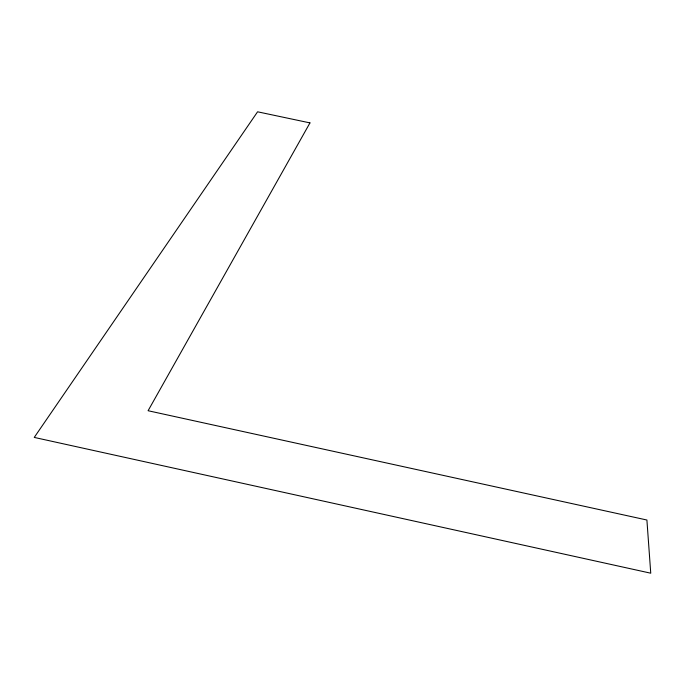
<?xml version="1.0" encoding="UTF-8"?>
<svg xmlns="http://www.w3.org/2000/svg" width="685" height="685" viewBox="0 0 685 685"><rect width="100%" height="100%" fill="white"/><g stroke="black" fill="none" stroke-linecap="round" stroke-linejoin="round"><path stroke-width="1.03" d="M309.962 122.898L148.088 410.726L646.905 520.018L650.75 573.199L34.25 437.415L257.586 111.801L309.962 122.898"/></g></svg>
